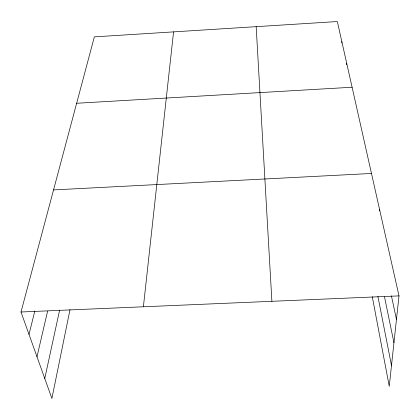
<?xml version="1.0" encoding="UTF-8"?>
<svg xmlns="http://www.w3.org/2000/svg" width="420" height="420" viewBox="0 0 420 420"><rect width="100%" height="100%" fill="white"/><g stroke="black" fill="none" stroke-linecap="round" stroke-linejoin="round"><path stroke-width="0.63" d="M341.806 42.924L341.843 41.633M346.705 64.733L346.747 63.457M379.517 210.929L379.612 209.648M70.019 309.629L51.896 398.454L21 312.002L94.348 36.876L337.328 21.546L399 295.89L389.256 386.311L372.283 296.746M143.393 306.784L173.56 31.878M44.762 378.499L59.651 310.007M36.991 356.758L47.591 311.189M29.001 334.399L34.834 310.989M76.645 103.262L352.096 87.239M53.545 189.913L371.48 173.465M21 312.002L399 295.89M391.409 295.801L396.469 319.368M384.51 296.835L393.95 342.767M377.9 296.447L391.498 365.489M256.168 26.665L271.892 301.308"/></g></svg>
